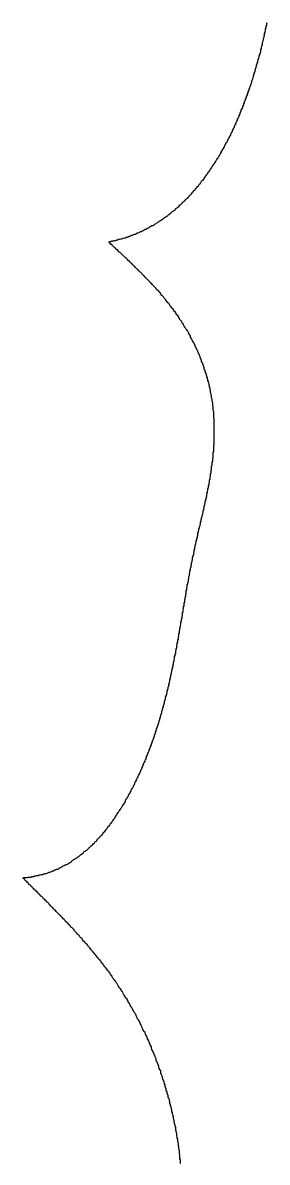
# Model space of a CAD drawing. Header units: millimetres. Extents: x 111 to 2999, y 81 to 1941.
# Drawn here: x 1064.82 to 1069.44, y 1374.33 to 1395.88 of the extents above; entities that cross this region are included whole.
import ezdxf

# ---------------------------------------------------------------- set-up
doc = ezdxf.new("R2010")
doc.units = ezdxf.units.MM

msp = doc.modelspace()

# ---------------------------------------------------------------- linework, layer by layer
msp.add_polyline3d([(1067.8, 1374.303, 0), (1067.8, 1374.333, 0), (1067.8, 1374.353, 0), (1067.8, 1374.373, 0), (1067.79, 1374.393, 0), (1067.79, 1374.423, 0), (1067.79, 1374.443, 0), (1067.79, 1374.463, 0), (1067.78, 1374.493, 0), (1067.78, 1374.513, 0), (1067.78, 1374.533, 0), (1067.78, 1374.553, 0), (1067.77, 1374.583, 0), (1067.77, 1374.603, 0), (1067.77, 1374.623, 0), (1067.76, 1374.643, 0), (1067.76, 1374.673, 0), (1067.76, 1374.693, 0), (1067.75, 1374.713, 0), (1067.75, 1374.743, 0), (1067.75, 1374.763, 0), (1067.74, 1374.783, 0), (1067.74, 1374.803, 0), (1067.73, 1374.833, 0), (1067.73, 1374.853, 0), (1067.73, 1374.873, 0), (1067.72, 1374.903, 0), (1067.72, 1374.923, 0), (1067.71, 1374.943, 0), (1067.71, 1374.963, 0), (1067.71, 1374.993, 0), (1067.7, 1375.013, 0), (1067.7, 1375.033, 0), (1067.69, 1375.063, 0), (1067.69, 1375.083, 0), (1067.68, 1375.103, 0), (1067.68, 1375.123, 0), (1067.67, 1375.153, 0), (1067.67, 1375.173, 0), (1067.66, 1375.193, 0), (1067.66, 1375.223, 0), (1067.65, 1375.243, 0), (1067.65, 1375.263, 0), (1067.64, 1375.283, 0), (1067.64, 1375.313, 0), (1067.63, 1375.333, 0), (1067.63, 1375.353, 0), (1067.62, 1375.383, 0), (1067.61, 1375.403, 0), (1067.61, 1375.423, 0), (1067.6, 1375.443, 0), (1067.6, 1375.473, 0), (1067.59, 1375.493, 0), (1067.59, 1375.513, 0), (1067.58, 1375.543, 0), (1067.57, 1375.563, 0), (1067.57, 1375.583, 0), (1067.56, 1375.603, 0), (1067.55, 1375.633, 0), (1067.55, 1375.653, 0), (1067.54, 1375.673, 0), (1067.53, 1375.693, 0), (1067.53, 1375.723, 0), (1067.52, 1375.743, 0), (1067.51, 1375.763, 0), (1067.51, 1375.793, 0), (1067.5, 1375.813, 0), (1067.49, 1375.833, 0), (1067.49, 1375.853, 0), (1067.48, 1375.883, 0), (1067.47, 1375.903, 0), (1067.46, 1375.923, 0), (1067.46, 1375.943, 0), (1067.45, 1375.973, 0), (1067.44, 1375.993, 0), (1067.43, 1376.013, 0), (1067.43, 1376.043, 0), (1067.42, 1376.063, 0), (1067.41, 1376.083, 0), (1067.4, 1376.103, 0), (1067.39, 1376.133, 0), (1067.39, 1376.153, 0), (1067.38, 1376.173, 0), (1067.37, 1376.193, 0), (1067.36, 1376.223, 0), (1067.35, 1376.243, 0), (1067.34, 1376.263, 0), (1067.34, 1376.283, 0), (1067.33, 1376.313, 0), (1067.32, 1376.333, 0), (1067.31, 1376.353, 0), (1067.3, 1376.373, 0), (1067.29, 1376.403, 0), (1067.28, 1376.423, 0), (1067.27, 1376.443, 0), (1067.26, 1376.463, 0), (1067.25, 1376.493, 0), (1067.25, 1376.513, 0), (1067.24, 1376.533, 0), (1067.23, 1376.553, 0), (1067.22, 1376.583, 0), (1067.21, 1376.603, 0), (1067.2, 1376.623, 0), (1067.19, 1376.643, 0), (1067.18, 1376.663, 0), (1067.17, 1376.693, 0), (1067.16, 1376.713, 0), (1067.15, 1376.733, 0), (1067.14, 1376.753, 0), (1067.13, 1376.783, 0), (1067.11, 1376.803, 0), (1067.1, 1376.823, 0), (1067.09, 1376.843, 0), (1067.08, 1376.863, 0), (1067.07, 1376.893, 0), (1067.06, 1376.913, 0), (1067.05, 1376.933, 0), (1067.04, 1376.953, 0), (1067.03, 1376.973, 0), (1067.02, 1377.003, 0), (1067.01, 1377.023, 0), (1066.99, 1377.043, 0), (1066.98, 1377.063, 0), (1066.97, 1377.083, 0), (1066.96, 1377.113, 0), (1066.95, 1377.133, 0), (1066.94, 1377.153, 0), (1066.92, 1377.173, 0), (1066.91, 1377.193, 0), (1066.9, 1377.213, 0), (1066.89, 1377.243, 0), (1066.87, 1377.263, 0), (1066.86, 1377.283, 0), (1066.85, 1377.303, 0), (1066.84, 1377.323, 0), (1066.82, 1377.343, 0), (1066.81, 1377.373, 0), (1066.8, 1377.393, 0), (1066.79, 1377.413, 0), (1066.77, 1377.433, 0), (1066.76, 1377.453, 0), (1066.75, 1377.473, 0), (1066.73, 1377.493, 0), (1066.72, 1377.523, 0), (1066.71, 1377.543, 0), (1066.69, 1377.563, 0), (1066.68, 1377.583, 0), (1066.67, 1377.603, 0), (1066.65, 1377.623, 0), (1066.64, 1377.643, 0), (1066.62, 1377.663, 0), (1066.61, 1377.693, 0), (1066.6, 1377.713, 0), (1066.58, 1377.733, 0), (1066.57, 1377.753, 0), (1066.55, 1377.773, 0), (1066.54, 1377.793, 0), (1066.52, 1377.813, 0), (1066.51, 1377.833, 0), (1066.5, 1377.853, 0), (1066.48, 1377.873, 0), (1066.47, 1377.903, 0), (1066.45, 1377.923, 0), (1066.44, 1377.943, 0), (1066.42, 1377.963, 0), (1066.41, 1377.983, 0), (1066.39, 1378.003, 0), (1066.37, 1378.023, 0), (1066.36, 1378.043, 0), (1066.34, 1378.063, 0), (1066.33, 1378.083, 0), (1066.31, 1378.103, 0), (1066.3, 1378.123, 0), (1066.28, 1378.143, 0), (1066.26, 1378.163, 0), (1066.25, 1378.183, 0), (1066.23, 1378.203, 0), (1066.22, 1378.223, 0), (1066.2, 1378.243, 0), (1066.18, 1378.263, 0), (1066.17, 1378.283, 0), (1066.15, 1378.303, 0), (1066.14, 1378.323, 0), (1066.12, 1378.343, 0), (1066.1, 1378.363, 0), (1066.09, 1378.383, 0), (1066.07, 1378.403, 0), (1066.05, 1378.423, 0), (1066.04, 1378.443, 0), (1066.02, 1378.463, 0), (1066, 1378.473, 0), (1065.99, 1378.493, 0), (1065.97, 1378.513, 0), (1065.95, 1378.533, 0), (1065.94, 1378.553, 0), (1065.92, 1378.573, 0), (1065.9, 1378.593, 0), (1065.89, 1378.613, 0), (1065.87, 1378.633, 0), (1065.85, 1378.643, 0), (1065.84, 1378.663, 0), (1065.82, 1378.683, 0), (1065.8, 1378.703, 0), (1065.79, 1378.723, 0), (1065.77, 1378.743, 0), (1065.75, 1378.763, 0), (1065.73, 1378.773, 0), (1065.72, 1378.793, 0), (1065.7, 1378.813, 0), (1065.68, 1378.833, 0), (1065.67, 1378.853, 0), (1065.65, 1378.863, 0), (1065.63, 1378.883, 0), (1065.62, 1378.903, 0), (1065.6, 1378.923, 0), (1065.58, 1378.933, 0), (1065.57, 1378.953, 0), (1065.55, 1378.973, 0), (1065.53, 1378.993, 0), (1065.52, 1379.003, 0), (1065.5, 1379.023, 0), (1065.48, 1379.043, 0), (1065.47, 1379.053, 0), (1065.45, 1379.073, 0), (1065.44, 1379.093, 0), (1065.42, 1379.103, 0), (1065.4, 1379.123, 0), (1065.39, 1379.143, 0), (1065.37, 1379.153, 0), (1065.35, 1379.173, 0), (1065.34, 1379.193, 0), (1065.32, 1379.203, 0), (1065.31, 1379.223, 0), (1065.29, 1379.243, 0), (1065.27, 1379.253, 0), (1065.26, 1379.273, 0), (1065.24, 1379.283, 0), (1065.23, 1379.303, 0), (1065.21, 1379.313, 0), (1065.2, 1379.333, 0), (1065.18, 1379.353, 0), (1065.16, 1379.363, 0), (1065.15, 1379.383, 0), (1065.13, 1379.393, 0), (1065.12, 1379.413, 0), (1065.1, 1379.423, 0), (1065.09, 1379.443, 0), (1065.07, 1379.453, 0), (1065.06, 1379.473, 0), (1065.04, 1379.483, 0), (1065.03, 1379.503, 0), (1065.01, 1379.513, 0), (1065, 1379.523, 0), (1064.99, 1379.543, 0), (1064.97, 1379.553, 0), (1064.96, 1379.573, 0), (1064.94, 1379.583, 0), (1064.93, 1379.603, 0), (1064.92, 1379.613, 0), (1064.9, 1379.623, 0), (1064.89, 1379.643, 0), (1064.87, 1379.653, 0), (1064.86, 1379.663, 0), (1064.85, 1379.683, 0), (1064.84, 1379.693, 0), (1064.82, 1379.703, 0), (1064.84, 1379.713, 0), (1064.86, 1379.713, 0), (1064.89, 1379.713, 0), (1064.91, 1379.713, 0), (1064.93, 1379.723, 0), (1064.95, 1379.723, 0), (1064.97, 1379.723, 0), (1064.99, 1379.733, 0), (1065.01, 1379.733, 0), (1065.03, 1379.733, 0), (1065.05, 1379.743, 0), (1065.07, 1379.743, 0), (1065.09, 1379.753, 0), (1065.11, 1379.753, 0), (1065.13, 1379.763, 0), (1065.15, 1379.763, 0), (1065.17, 1379.773, 0), (1065.19, 1379.773, 0), (1065.21, 1379.783, 0), (1065.23, 1379.783, 0), (1065.25, 1379.793, 0), (1065.27, 1379.793, 0), (1065.29, 1379.803, 0), (1065.31, 1379.813, 0), (1065.33, 1379.813, 0), (1065.35, 1379.823, 0), (1065.37, 1379.833, 0), (1065.38, 1379.843, 0), (1065.4, 1379.843, 0), (1065.42, 1379.853, 0), (1065.44, 1379.863, 0), (1065.46, 1379.873, 0), (1065.48, 1379.873, 0), (1065.5, 1379.883, 0), (1065.51, 1379.893, 0), (1065.53, 1379.903, 0), (1065.55, 1379.913, 0), (1065.57, 1379.923, 0), (1065.58, 1379.933, 0), (1065.6, 1379.943, 0), (1065.62, 1379.953, 0), (1065.64, 1379.963, 0), (1065.65, 1379.963, 0), (1065.67, 1379.973, 0), (1065.69, 1379.983, 0), (1065.7, 1379.993, 0), (1065.72, 1380.003, 0), (1065.74, 1380.013, 0), (1065.75, 1380.033, 0), (1065.77, 1380.043, 0), (1065.78, 1380.053, 0), (1065.8, 1380.063, 0), (1065.82, 1380.073, 0), (1065.83, 1380.083, 0), (1065.85, 1380.093, 0), (1065.86, 1380.103, 0), (1065.88, 1380.113, 0), (1065.89, 1380.123, 0), (1065.91, 1380.143, 0), (1065.93, 1380.153, 0), (1065.94, 1380.163, 0), (1065.96, 1380.173, 0), (1065.97, 1380.183, 0), (1065.98, 1380.203, 0), (1066, 1380.213, 0), (1066.01, 1380.223, 0), (1066.03, 1380.233, 0), (1066.04, 1380.243, 0), (1066.06, 1380.263, 0), (1066.07, 1380.273, 0), (1066.08, 1380.283, 0), (1066.1, 1380.303, 0), (1066.11, 1380.313, 0), (1066.13, 1380.323, 0), (1066.14, 1380.333, 0), (1066.15, 1380.353, 0), (1066.17, 1380.363, 0), (1066.18, 1380.373, 0), (1066.19, 1380.393, 0), (1066.21, 1380.403, 0), (1066.22, 1380.413, 0), (1066.23, 1380.433, 0), (1066.24, 1380.443, 0), (1066.26, 1380.463, 0), (1066.27, 1380.473, 0), (1066.28, 1380.483, 0), (1066.29, 1380.503, 0), (1066.31, 1380.513, 0), (1066.32, 1380.523, 0), (1066.33, 1380.543, 0), (1066.34, 1380.553, 0), (1066.35, 1380.573, 0), (1066.37, 1380.583, 0), (1066.38, 1380.603, 0), (1066.39, 1380.613, 0), (1066.4, 1380.623, 0), (1066.41, 1380.643, 0), (1066.42, 1380.653, 0), (1066.43, 1380.673, 0), (1066.45, 1380.683, 0), (1066.46, 1380.703, 0), (1066.47, 1380.713, 0), (1066.48, 1380.733, 0), (1066.49, 1380.743, 0), (1066.5, 1380.763, 0), (1066.51, 1380.773, 0), (1066.52, 1380.783, 0), (1066.53, 1380.803, 0), (1066.54, 1380.813, 0), (1066.55, 1380.833, 0), (1066.56, 1380.843, 0), (1066.57, 1380.863, 0), (1066.58, 1380.873, 0), (1066.59, 1380.893, 0), (1066.6, 1380.903, 0), (1066.61, 1380.923, 0), (1066.62, 1380.943, 0), (1066.63, 1380.953, 0), (1066.64, 1380.973, 0), (1066.65, 1380.983, 0), (1066.66, 1381.003, 0), (1066.67, 1381.013, 0), (1066.68, 1381.033, 0), (1066.69, 1381.043, 0), (1066.7, 1381.063, 0), (1066.71, 1381.073, 0), (1066.72, 1381.093, 0), (1066.73, 1381.103, 0), (1066.74, 1381.123, 0), (1066.75, 1381.133, 0), (1066.76, 1381.153, 0), (1066.76, 1381.173, 0), (1066.77, 1381.183, 0), (1066.78, 1381.203, 0), (1066.79, 1381.213, 0), (1066.8, 1381.233, 0), (1066.81, 1381.243, 0), (1066.82, 1381.263, 0), (1066.82, 1381.273, 0), (1066.83, 1381.293, 0), (1066.84, 1381.303, 0), (1066.85, 1381.323, 0), (1066.86, 1381.343, 0), (1066.87, 1381.353, 0), (1066.87, 1381.373, 0), (1066.88, 1381.383, 0), (1066.89, 1381.403, 0), (1066.9, 1381.413, 0), (1066.91, 1381.433, 0), (1066.91, 1381.443, 0), (1066.92, 1381.463, 0), (1066.93, 1381.473, 0), (1066.94, 1381.493, 0), (1066.94, 1381.513, 0), (1066.95, 1381.523, 0), (1066.96, 1381.543, 0), (1066.97, 1381.553, 0), (1066.97, 1381.573, 0), (1066.98, 1381.583, 0), (1066.99, 1381.603, 0), (1067, 1381.613, 0), (1067, 1381.633, 0), (1067.01, 1381.643, 0), (1067.02, 1381.663, 0), (1067.03, 1381.683, 0), (1067.03, 1381.693, 0), (1067.04, 1381.713, 0), (1067.05, 1381.723, 0), (1067.05, 1381.743, 0), (1067.06, 1381.753, 0), (1067.07, 1381.773, 0), (1067.07, 1381.783, 0), (1067.08, 1381.803, 0), (1067.09, 1381.813, 0), (1067.09, 1381.833, 0), (1067.1, 1381.853, 0), (1067.11, 1381.863, 0), (1067.11, 1381.883, 0), (1067.12, 1381.893, 0), (1067.13, 1381.913, 0), (1067.13, 1381.923, 0), (1067.14, 1381.943, 0), (1067.15, 1381.953, 0), (1067.15, 1381.973, 0), (1067.16, 1381.993, 0), (1067.16, 1382.003, 0), (1067.17, 1382.023, 0), (1067.18, 1382.033, 0), (1067.18, 1382.053, 0), (1067.19, 1382.063, 0), (1067.19, 1382.083, 0), (1067.2, 1382.093, 0), (1067.21, 1382.113, 0), (1067.21, 1382.123, 0), (1067.22, 1382.143, 0), (1067.22, 1382.163, 0), (1067.23, 1382.173, 0), (1067.24, 1382.193, 0), (1067.24, 1382.203, 0), (1067.25, 1382.223, 0), (1067.25, 1382.233, 0), (1067.26, 1382.253, 0), (1067.26, 1382.263, 0), (1067.27, 1382.283, 0), (1067.27, 1382.293, 0), (1067.28, 1382.313, 0), (1067.29, 1382.323, 0), (1067.29, 1382.343, 0), (1067.3, 1382.363, 0), (1067.3, 1382.373, 0), (1067.31, 1382.393, 0), (1067.31, 1382.403, 0), (1067.32, 1382.423, 0), (1067.32, 1382.433, 0), (1067.33, 1382.453, 0), (1067.33, 1382.463, 0), (1067.34, 1382.483, 0), (1067.34, 1382.493, 0), (1067.35, 1382.513, 0), (1067.35, 1382.523, 0), (1067.36, 1382.543, 0), (1067.36, 1382.563, 0), (1067.37, 1382.573, 0), (1067.37, 1382.593, 0), (1067.38, 1382.603, 0), (1067.38, 1382.623, 0), (1067.39, 1382.633, 0), (1067.39, 1382.653, 0), (1067.4, 1382.663, 0), (1067.4, 1382.683, 0), (1067.41, 1382.693, 0), (1067.41, 1382.713, 0), (1067.41, 1382.723, 0), (1067.42, 1382.743, 0), (1067.42, 1382.763, 0), (1067.43, 1382.773, 0), (1067.43, 1382.793, 0), (1067.44, 1382.803, 0), (1067.44, 1382.823, 0), (1067.45, 1382.833, 0), (1067.45, 1382.853, 0), (1067.45, 1382.863, 0), (1067.46, 1382.883, 0), (1067.46, 1382.893, 0), (1067.47, 1382.913, 0), (1067.47, 1382.923, 0), (1067.48, 1382.943, 0), (1067.48, 1382.953, 0), (1067.48, 1382.973, 0), (1067.49, 1382.983, 0), (1067.49, 1383.003, 0), (1067.5, 1383.023, 0), (1067.5, 1383.033, 0), (1067.5, 1383.053, 0), (1067.51, 1383.063, 0), (1067.51, 1383.083, 0), (1067.52, 1383.093, 0), (1067.52, 1383.113, 0), (1067.52, 1383.123, 0), (1067.53, 1383.143, 0), (1067.53, 1383.153, 0), (1067.54, 1383.173, 0), (1067.54, 1383.183, 0), (1067.54, 1383.203, 0), (1067.55, 1383.213, 0), (1067.55, 1383.233, 0), (1067.55, 1383.243, 0), (1067.56, 1383.263, 0), (1067.56, 1383.273, 0), (1067.57, 1383.293, 0), (1067.57, 1383.303, 0), (1067.57, 1383.323, 0), (1067.58, 1383.333, 0), (1067.58, 1383.353, 0), (1067.58, 1383.363, 0), (1067.59, 1383.383, 0), (1067.59, 1383.393, 0), (1067.59, 1383.413, 0), (1067.6, 1383.433, 0), (1067.6, 1383.443, 0), (1067.6, 1383.463, 0), (1067.61, 1383.473, 0), (1067.61, 1383.493, 0), (1067.61, 1383.503, 0), (1067.62, 1383.523, 0), (1067.62, 1383.533, 0), (1067.62, 1383.553, 0), (1067.63, 1383.563, 0), (1067.63, 1383.583, 0), (1067.63, 1383.593, 0), (1067.64, 1383.613, 0), (1067.64, 1383.623, 0), (1067.64, 1383.643, 0), (1067.65, 1383.653, 0), (1067.65, 1383.673, 0), (1067.65, 1383.683, 0), (1067.66, 1383.703, 0), (1067.66, 1383.713, 0), (1067.66, 1383.733, 0), (1067.66, 1383.743, 0), (1067.67, 1383.763, 0), (1067.67, 1383.773, 0), (1067.67, 1383.793, 0), (1067.68, 1383.803, 0), (1067.68, 1383.823, 0), (1067.68, 1383.833, 0), (1067.69, 1383.853, 0), (1067.69, 1383.863, 0), (1067.69, 1383.883, 0), (1067.69, 1383.893, 0), (1067.7, 1383.913, 0), (1067.7, 1383.923, 0), (1067.7, 1383.943, 0), (1067.71, 1383.953, 0), (1067.71, 1383.973, 0), (1067.71, 1383.983, 0), (1067.71, 1384.003, 0), (1067.72, 1384.013, 0), (1067.72, 1384.023, 0), (1067.72, 1384.043, 0), (1067.73, 1384.053, 0), (1067.73, 1384.073, 0), (1067.73, 1384.083, 0), (1067.73, 1384.103, 0), (1067.74, 1384.113, 0), (1067.74, 1384.133, 0), (1067.74, 1384.143, 0), (1067.75, 1384.163, 0), (1067.75, 1384.173, 0), (1067.75, 1384.193, 0), (1067.75, 1384.203, 0), (1067.76, 1384.223, 0), (1067.76, 1384.233, 0), (1067.76, 1384.253, 0), (1067.76, 1384.263, 0), (1067.77, 1384.283, 0), (1067.77, 1384.293, 0), (1067.77, 1384.313, 0), (1067.77, 1384.323, 0), (1067.78, 1384.343, 0), (1067.78, 1384.353, 0), (1067.78, 1384.363, 0), (1067.78, 1384.383, 0), (1067.79, 1384.393, 0), (1067.79, 1384.413, 0), (1067.79, 1384.423, 0), (1067.79, 1384.443, 0), (1067.8, 1384.453, 0), (1067.8, 1384.473, 0), (1067.8, 1384.483, 0), (1067.81, 1384.503, 0), (1067.81, 1384.513, 0), (1067.81, 1384.533, 0), (1067.81, 1384.543, 0), (1067.82, 1384.563, 0), (1067.82, 1384.573, 0), (1067.82, 1384.583, 0), (1067.82, 1384.603, 0), (1067.83, 1384.613, 0), (1067.83, 1384.633, 0), (1067.83, 1384.643, 0), (1067.83, 1384.663, 0), (1067.84, 1384.673, 0), (1067.84, 1384.693, 0), (1067.84, 1384.703, 0), (1067.84, 1384.723, 0), (1067.85, 1384.733, 0), (1067.85, 1384.743, 0), (1067.85, 1384.763, 0), (1067.85, 1384.773, 0), (1067.86, 1384.793, 0), (1067.86, 1384.803, 0), (1067.86, 1384.823, 0), (1067.86, 1384.833, 0), (1067.87, 1384.853, 0), (1067.87, 1384.863, 0), (1067.87, 1384.873, 0), (1067.87, 1384.893, 0), (1067.87, 1384.903, 0), (1067.88, 1384.923, 0), (1067.88, 1384.933, 0), (1067.88, 1384.953, 0), (1067.88, 1384.963, 0), (1067.89, 1384.973, 0), (1067.89, 1384.993, 0), (1067.89, 1385.003, 0), (1067.89, 1385.023, 0), (1067.9, 1385.033, 0), (1067.9, 1385.053, 0), (1067.9, 1385.063, 0), (1067.9, 1385.083, 0), (1067.91, 1385.093, 0), (1067.91, 1385.103, 0), (1067.91, 1385.123, 0), (1067.91, 1385.133, 0), (1067.92, 1385.153, 0), (1067.92, 1385.163, 0), (1067.92, 1385.173, 0), (1067.92, 1385.193, 0), (1067.93, 1385.203, 0), (1067.93, 1385.223, 0), (1067.93, 1385.233, 0), (1067.93, 1385.253, 0), (1067.94, 1385.263, 0), (1067.94, 1385.273, 0), (1067.94, 1385.293, 0), (1067.95, 1385.303, 0), (1067.95, 1385.323, 0), (1067.95, 1385.333, 0), (1067.95, 1385.353, 0), (1067.96, 1385.363, 0), (1067.96, 1385.373, 0), (1067.96, 1385.393, 0), (1067.96, 1385.403, 0), (1067.97, 1385.423, 0), (1067.97, 1385.433, 0), (1067.97, 1385.443, 0), (1067.97, 1385.463, 0), (1067.98, 1385.473, 0), (1067.98, 1385.493, 0), (1067.98, 1385.503, 0), (1067.98, 1385.513, 0), (1067.99, 1385.533, 0), (1067.99, 1385.543, 0), (1067.99, 1385.563, 0), (1067.99, 1385.573, 0), (1068, 1385.583, 0), (1068, 1385.603, 0), (1068, 1385.613, 0), (1068.01, 1385.633, 0), (1068.01, 1385.643, 0), (1068.01, 1385.653, 0), (1068.01, 1385.673, 0), (1068.02, 1385.683, 0), (1068.02, 1385.703, 0), (1068.02, 1385.713, 0), (1068.03, 1385.723, 0), (1068.03, 1385.743, 0), (1068.03, 1385.753, 0), (1068.03, 1385.763, 0), (1068.04, 1385.783, 0), (1068.04, 1385.793, 0), (1068.04, 1385.813, 0), (1068.05, 1385.823, 0), (1068.05, 1385.833, 0), (1068.05, 1385.853, 0), (1068.05, 1385.863, 0), (1068.06, 1385.873, 0), (1068.06, 1385.893, 0), (1068.06, 1385.903, 0), (1068.07, 1385.923, 0), (1068.07, 1385.933, 0), (1068.07, 1385.943, 0), (1068.07, 1385.963, 0), (1068.08, 1385.973, 0), (1068.08, 1385.993, 0), (1068.08, 1386.003, 0), (1068.09, 1386.013, 0), (1068.09, 1386.033, 0), (1068.09, 1386.043, 0), (1068.1, 1386.053, 0), (1068.1, 1386.073, 0), (1068.1, 1386.083, 0), (1068.11, 1386.103, 0), (1068.11, 1386.113, 0), (1068.11, 1386.123, 0), (1068.12, 1386.143, 0), (1068.12, 1386.153, 0), (1068.12, 1386.173, 0), (1068.13, 1386.183, 0), (1068.13, 1386.193, 0), (1068.13, 1386.213, 0), (1068.13, 1386.223, 0), (1068.14, 1386.243, 0), (1068.14, 1386.253, 0), (1068.14, 1386.263, 0), (1068.15, 1386.283, 0), (1068.15, 1386.293, 0), (1068.15, 1386.313, 0), (1068.16, 1386.323, 0), (1068.16, 1386.333, 0), (1068.16, 1386.353, 0), (1068.17, 1386.363, 0), (1068.17, 1386.383, 0), (1068.17, 1386.393, 0), (1068.18, 1386.403, 0), (1068.18, 1386.423, 0), (1068.18, 1386.433, 0), (1068.19, 1386.453, 0), (1068.19, 1386.463, 0), (1068.19, 1386.483, 0), (1068.2, 1386.493, 0), (1068.2, 1386.503, 0), (1068.2, 1386.523, 0), (1068.21, 1386.533, 0), (1068.21, 1386.553, 0), (1068.21, 1386.563, 0), (1068.22, 1386.583, 0), (1068.22, 1386.593, 0), (1068.22, 1386.613, 0), (1068.23, 1386.623, 0), (1068.23, 1386.633, 0), (1068.23, 1386.653, 0), (1068.24, 1386.663, 0), (1068.24, 1386.683, 0), (1068.24, 1386.693, 0), (1068.25, 1386.713, 0), (1068.25, 1386.723, 0), (1068.25, 1386.743, 0), (1068.26, 1386.753, 0), (1068.26, 1386.773, 0), (1068.26, 1386.783, 0), (1068.27, 1386.793, 0), (1068.27, 1386.813, 0), (1068.27, 1386.823, 0), (1068.28, 1386.843, 0), (1068.28, 1386.853, 0), (1068.28, 1386.873, 0), (1068.29, 1386.883, 0), (1068.29, 1386.903, 0), (1068.29, 1386.913, 0), (1068.3, 1386.933, 0), (1068.3, 1386.943, 0), (1068.3, 1386.963, 0), (1068.3, 1386.973, 0), (1068.31, 1386.993, 0), (1068.31, 1387.003, 0), (1068.31, 1387.023, 0), (1068.32, 1387.033, 0), (1068.32, 1387.053, 0), (1068.32, 1387.063, 0), (1068.33, 1387.083, 0), (1068.33, 1387.093, 0), (1068.33, 1387.113, 0), (1068.33, 1387.123, 0), (1068.34, 1387.143, 0), (1068.34, 1387.153, 0), (1068.34, 1387.173, 0), (1068.35, 1387.183, 0), (1068.35, 1387.203, 0), (1068.35, 1387.213, 0), (1068.35, 1387.233, 0), (1068.36, 1387.243, 0), (1068.36, 1387.263, 0), (1068.36, 1387.273, 0), (1068.36, 1387.293, 0), (1068.37, 1387.303, 0), (1068.37, 1387.323, 0), (1068.37, 1387.333, 0), (1068.37, 1387.353, 0), (1068.38, 1387.363, 0), (1068.38, 1387.383, 0), (1068.38, 1387.393, 0), (1068.38, 1387.413, 0), (1068.39, 1387.433, 0), (1068.39, 1387.443, 0), (1068.39, 1387.463, 0), (1068.39, 1387.473, 0), (1068.39, 1387.493, 0), (1068.4, 1387.503, 0), (1068.4, 1387.523, 0), (1068.4, 1387.533, 0), (1068.4, 1387.553, 0), (1068.4, 1387.573, 0), (1068.41, 1387.583, 0), (1068.41, 1387.603, 0), (1068.41, 1387.613, 0), (1068.41, 1387.633, 0), (1068.41, 1387.643, 0), (1068.42, 1387.663, 0), (1068.42, 1387.683, 0), (1068.42, 1387.693, 0), (1068.42, 1387.713, 0), (1068.42, 1387.723, 0), (1068.42, 1387.743, 0), (1068.42, 1387.753, 0), (1068.43, 1387.773, 0), (1068.43, 1387.793, 0), (1068.43, 1387.803, 0), (1068.43, 1387.823, 0), (1068.43, 1387.833, 0), (1068.43, 1387.853, 0), (1068.43, 1387.873, 0), (1068.43, 1387.883, 0), (1068.44, 1387.903, 0), (1068.44, 1387.913, 0), (1068.44, 1387.933, 0), (1068.44, 1387.953, 0), (1068.44, 1387.963, 0), (1068.44, 1387.983, 0), (1068.44, 1387.993, 0), (1068.44, 1388.013, 0), (1068.44, 1388.033, 0), (1068.44, 1388.043, 0), (1068.44, 1388.063, 0), (1068.44, 1388.083, 0), (1068.44, 1388.093, 0), (1068.44, 1388.113, 0), (1068.44, 1388.123, 0), (1068.44, 1388.143, 0), (1068.44, 1388.163, 0), (1068.44, 1388.173, 0), (1068.44, 1388.193, 0), (1068.44, 1388.213, 0), (1068.44, 1388.223, 0), (1068.44, 1388.243, 0), (1068.44, 1388.263, 0), (1068.44, 1388.273, 0), (1068.44, 1388.293, 0), (1068.44, 1388.313, 0), (1068.44, 1388.323, 0), (1068.44, 1388.343, 0), (1068.44, 1388.363, 0), (1068.44, 1388.373, 0), (1068.44, 1388.393, 0), (1068.43, 1388.413, 0), (1068.43, 1388.423, 0), (1068.43, 1388.443, 0), (1068.43, 1388.463, 0), (1068.43, 1388.473, 0), (1068.43, 1388.493, 0), (1068.43, 1388.513, 0), (1068.43, 1388.523, 0), (1068.42, 1388.543, 0), (1068.42, 1388.563, 0), (1068.42, 1388.573, 0), (1068.42, 1388.593, 0), (1068.42, 1388.613, 0), (1068.41, 1388.633, 0), (1068.41, 1388.643, 0), (1068.41, 1388.663, 0), (1068.41, 1388.683, 0), (1068.41, 1388.693, 0), (1068.4, 1388.713, 0), (1068.4, 1388.733, 0), (1068.4, 1388.743, 0), (1068.4, 1388.763, 0), (1068.39, 1388.783, 0), (1068.39, 1388.803, 0), (1068.39, 1388.813, 0), (1068.38, 1388.833, 0), (1068.38, 1388.853, 0), (1068.38, 1388.863, 0), (1068.37, 1388.883, 0), (1068.37, 1388.903, 0), (1068.37, 1388.923, 0), (1068.36, 1388.933, 0), (1068.36, 1388.953, 0), (1068.36, 1388.973, 0), (1068.35, 1388.983, 0), (1068.35, 1389.003, 0), (1068.34, 1389.023, 0), (1068.34, 1389.043, 0), (1068.34, 1389.053, 0), (1068.33, 1389.073, 0), (1068.33, 1389.093, 0), (1068.32, 1389.113, 0), (1068.32, 1389.123, 0), (1068.31, 1389.143, 0), (1068.31, 1389.163, 0), (1068.3, 1389.183, 0), (1068.3, 1389.193, 0), (1068.29, 1389.213, 0), (1068.29, 1389.233, 0), (1068.28, 1389.243, 0), (1068.28, 1389.263, 0), (1068.27, 1389.283, 0), (1068.27, 1389.303, 0), (1068.26, 1389.313, 0), (1068.25, 1389.333, 0), (1068.25, 1389.353, 0), (1068.24, 1389.373, 0), (1068.24, 1389.383, 0), (1068.23, 1389.403, 0), (1068.22, 1389.423, 0), (1068.22, 1389.443, 0), (1068.21, 1389.453, 0), (1068.2, 1389.473, 0), (1068.2, 1389.493, 0), (1068.19, 1389.513, 0), (1068.18, 1389.523, 0), (1068.18, 1389.543, 0), (1068.17, 1389.563, 0), (1068.16, 1389.583, 0), (1068.16, 1389.603, 0), (1068.15, 1389.613, 0), (1068.14, 1389.633, 0), (1068.13, 1389.653, 0), (1068.13, 1389.673, 0), (1068.12, 1389.683, 0), (1068.11, 1389.703, 0), (1068.1, 1389.723, 0), (1068.09, 1389.743, 0), (1068.08, 1389.753, 0), (1068.08, 1389.773, 0), (1068.07, 1389.793, 0), (1068.06, 1389.813, 0), (1068.05, 1389.823, 0), (1068.04, 1389.843, 0), (1068.03, 1389.863, 0), (1068.02, 1389.883, 0), (1068.01, 1389.893, 0), (1068, 1389.913, 0), (1067.99, 1389.933, 0), (1067.99, 1389.953, 0), (1067.98, 1389.973, 0), (1067.97, 1389.983, 0), (1067.96, 1390.003, 0), (1067.95, 1390.023, 0), (1067.94, 1390.043, 0), (1067.93, 1390.053, 0), (1067.92, 1390.073, 0), (1067.9, 1390.093, 0), (1067.89, 1390.113, 0), (1067.88, 1390.123, 0), (1067.87, 1390.143, 0), (1067.86, 1390.163, 0), (1067.85, 1390.183, 0), (1067.84, 1390.193, 0), (1067.83, 1390.213, 0), (1067.82, 1390.233, 0), (1067.8, 1390.253, 0), (1067.79, 1390.263, 0), (1067.78, 1390.283, 0), (1067.77, 1390.303, 0), (1067.76, 1390.323, 0), (1067.75, 1390.343, 0), (1067.73, 1390.353, 0), (1067.72, 1390.373, 0), (1067.71, 1390.393, 0), (1067.7, 1390.413, 0), (1067.68, 1390.423, 0), (1067.67, 1390.443, 0), (1067.66, 1390.463, 0), (1067.64, 1390.483, 0), (1067.63, 1390.493, 0), (1067.62, 1390.513, 0), (1067.6, 1390.533, 0), (1067.59, 1390.553, 0), (1067.58, 1390.573, 0), (1067.56, 1390.583, 0), (1067.55, 1390.603, 0), (1067.53, 1390.623, 0), (1067.52, 1390.643, 0), (1067.51, 1390.653, 0), (1067.49, 1390.673, 0), (1067.48, 1390.693, 0), (1067.46, 1390.713, 0), (1067.45, 1390.723, 0), (1067.43, 1390.743, 0), (1067.42, 1390.763, 0), (1067.4, 1390.783, 0), (1067.39, 1390.803, 0), (1067.37, 1390.813, 0), (1067.35, 1390.833, 0), (1067.34, 1390.853, 0), (1067.32, 1390.873, 0), (1067.31, 1390.883, 0), (1067.29, 1390.903, 0), (1067.27, 1390.923, 0), (1067.26, 1390.943, 0), (1067.24, 1390.953, 0), (1067.23, 1390.973, 0), (1067.21, 1390.993, 0), (1067.19, 1391.013, 0), (1067.18, 1391.023, 0), (1067.16, 1391.043, 0), (1067.14, 1391.063, 0), (1067.12, 1391.083, 0), (1067.11, 1391.093, 0), (1067.09, 1391.113, 0), (1067.07, 1391.133, 0), (1067.06, 1391.153, 0), (1067.04, 1391.163, 0), (1067.02, 1391.183, 0), (1067, 1391.203, 0), (1066.99, 1391.213, 0), (1066.97, 1391.233, 0), (1066.95, 1391.253, 0), (1066.93, 1391.273, 0), (1066.92, 1391.283, 0), (1066.9, 1391.303, 0), (1066.88, 1391.323, 0), (1066.87, 1391.333, 0), (1066.85, 1391.353, 0), (1066.83, 1391.373, 0), (1066.81, 1391.383, 0), (1066.8, 1391.403, 0), (1066.78, 1391.423, 0), (1066.76, 1391.433, 0), (1066.74, 1391.453, 0), (1066.73, 1391.463, 0), (1066.71, 1391.483, 0), (1066.69, 1391.503, 0), (1066.68, 1391.513, 0), (1066.66, 1391.533, 0), (1066.64, 1391.543, 0), (1066.62, 1391.563, 0), (1066.61, 1391.583, 0), (1066.59, 1391.593, 0), (1066.57, 1391.613, 0), (1066.56, 1391.623, 0), (1066.54, 1391.643, 0), (1066.53, 1391.653, 0), (1066.51, 1391.673, 0), (1066.49, 1391.683, 0), (1066.48, 1391.703, 0), (1066.46, 1391.713, 0), (1066.45, 1391.733, 0), (1066.45, 1391.743, 0), (1066.47, 1391.743, 0), (1066.49, 1391.743, 0), (1066.5, 1391.753, 0), (1066.52, 1391.753, 0), (1066.54, 1391.753, 0), (1066.56, 1391.763, 0), (1066.58, 1391.763, 0), (1066.6, 1391.773, 0), (1066.61, 1391.773, 0), (1066.63, 1391.783, 0), (1066.65, 1391.783, 0), (1066.67, 1391.793, 0), (1066.69, 1391.793, 0), (1066.71, 1391.803, 0), (1066.72, 1391.803, 0), (1066.74, 1391.813, 0), (1066.76, 1391.813, 0), (1066.78, 1391.823, 0), (1066.79, 1391.833, 0), (1066.81, 1391.833, 0), (1066.83, 1391.843, 0), (1066.85, 1391.843, 0), (1066.86, 1391.853, 0), (1066.88, 1391.863, 0), (1066.9, 1391.863, 0), (1066.91, 1391.873, 0), (1066.93, 1391.883, 0), (1066.95, 1391.883, 0), (1066.97, 1391.893, 0), (1066.98, 1391.903, 0), (1067, 1391.903, 0), (1067.02, 1391.913, 0), (1067.03, 1391.923, 0), (1067.05, 1391.933, 0), (1067.07, 1391.933, 0), (1067.08, 1391.943, 0), (1067.1, 1391.953, 0), (1067.12, 1391.963, 0), (1067.13, 1391.973, 0), (1067.15, 1391.973, 0), (1067.16, 1391.983, 0), (1067.18, 1391.993, 0), (1067.2, 1392.003, 0), (1067.21, 1392.013, 0), (1067.23, 1392.023, 0), (1067.24, 1392.033, 0), (1067.26, 1392.043, 0), (1067.28, 1392.043, 0), (1067.29, 1392.053, 0), (1067.31, 1392.063, 0), (1067.32, 1392.073, 0), (1067.34, 1392.083, 0), (1067.35, 1392.093, 0), (1067.37, 1392.103, 0), (1067.38, 1392.113, 0), (1067.4, 1392.123, 0), (1067.41, 1392.133, 0), (1067.43, 1392.143, 0), (1067.44, 1392.153, 0), (1067.46, 1392.163, 0), (1067.47, 1392.173, 0), (1067.49, 1392.183, 0), (1067.5, 1392.193, 0), (1067.52, 1392.203, 0), (1067.53, 1392.213, 0), (1067.54, 1392.223, 0), (1067.56, 1392.233, 0), (1067.57, 1392.243, 0), (1067.59, 1392.253, 0), (1067.6, 1392.273, 0), (1067.62, 1392.283, 0), (1067.63, 1392.293, 0), (1067.64, 1392.303, 0), (1067.66, 1392.313, 0), (1067.67, 1392.323, 0), (1067.69, 1392.333, 0), (1067.7, 1392.343, 0), (1067.71, 1392.363, 0), (1067.73, 1392.373, 0), (1067.74, 1392.383, 0), (1067.75, 1392.393, 0), (1067.77, 1392.403, 0), (1067.78, 1392.423, 0), (1067.79, 1392.433, 0), (1067.81, 1392.443, 0), (1067.82, 1392.453, 0), (1067.83, 1392.463, 0), (1067.84, 1392.483, 0), (1067.86, 1392.493, 0), (1067.87, 1392.503, 0), (1067.88, 1392.513, 0), (1067.9, 1392.533, 0), (1067.91, 1392.543, 0), (1067.92, 1392.553, 0), (1067.93, 1392.563, 0), (1067.95, 1392.583, 0), (1067.96, 1392.593, 0), (1067.97, 1392.603, 0), (1067.98, 1392.623, 0), (1068, 1392.633, 0), (1068.01, 1392.643, 0), (1068.02, 1392.663, 0), (1068.03, 1392.673, 0), (1068.04, 1392.683, 0), (1068.06, 1392.703, 0), (1068.07, 1392.713, 0), (1068.08, 1392.723, 0), (1068.09, 1392.743, 0), (1068.1, 1392.753, 0), (1068.11, 1392.763, 0), (1068.12, 1392.783, 0), (1068.14, 1392.793, 0), (1068.15, 1392.813, 0), (1068.16, 1392.823, 0), (1068.17, 1392.833, 0), (1068.18, 1392.853, 0), (1068.19, 1392.863, 0), (1068.2, 1392.883, 0), (1068.21, 1392.893, 0), (1068.23, 1392.903, 0), (1068.24, 1392.923, 0), (1068.25, 1392.933, 0), (1068.26, 1392.953, 0), (1068.27, 1392.963, 0), (1068.28, 1392.983, 0), (1068.29, 1392.993, 0), (1068.3, 1393.013, 0), (1068.31, 1393.023, 0), (1068.32, 1393.033, 0), (1068.33, 1393.053, 0), (1068.34, 1393.063, 0), (1068.35, 1393.083, 0), (1068.36, 1393.093, 0), (1068.37, 1393.113, 0), (1068.38, 1393.123, 0), (1068.39, 1393.143, 0), (1068.4, 1393.153, 0), (1068.41, 1393.173, 0), (1068.42, 1393.183, 0), (1068.43, 1393.203, 0), (1068.44, 1393.213, 0), (1068.45, 1393.233, 0), (1068.46, 1393.243, 0), (1068.47, 1393.263, 0), (1068.48, 1393.283, 0), (1068.49, 1393.293, 0), (1068.5, 1393.313, 0), (1068.51, 1393.323, 0), (1068.52, 1393.343, 0), (1068.53, 1393.353, 0), (1068.54, 1393.373, 0), (1068.55, 1393.383, 0), (1068.56, 1393.403, 0), (1068.57, 1393.423, 0), (1068.57, 1393.433, 0), (1068.58, 1393.453, 0), (1068.59, 1393.463, 0), (1068.6, 1393.483, 0), (1068.61, 1393.493, 0), (1068.62, 1393.513, 0), (1068.63, 1393.533, 0), (1068.64, 1393.543, 0), (1068.64, 1393.563, 0), (1068.65, 1393.573, 0), (1068.66, 1393.593, 0), (1068.67, 1393.613, 0), (1068.68, 1393.623, 0), (1068.69, 1393.643, 0), (1068.7, 1393.663, 0), (1068.7, 1393.673, 0), (1068.71, 1393.693, 0), (1068.72, 1393.703, 0), (1068.73, 1393.723, 0), (1068.74, 1393.743, 0), (1068.75, 1393.753, 0), (1068.75, 1393.773, 0), (1068.76, 1393.793, 0), (1068.77, 1393.803, 0), (1068.78, 1393.823, 0), (1068.79, 1393.843, 0), (1068.79, 1393.853, 0), (1068.8, 1393.873, 0), (1068.81, 1393.893, 0), (1068.82, 1393.903, 0), (1068.82, 1393.923, 0), (1068.83, 1393.943, 0), (1068.84, 1393.953, 0), (1068.85, 1393.973, 0), (1068.85, 1393.993, 0), (1068.86, 1394.003, 0), (1068.87, 1394.023, 0), (1068.88, 1394.043, 0), (1068.88, 1394.053, 0), (1068.89, 1394.073, 0), (1068.9, 1394.093, 0), (1068.91, 1394.103, 0), (1068.91, 1394.123, 0), (1068.92, 1394.143, 0), (1068.93, 1394.163, 0), (1068.93, 1394.173, 0), (1068.94, 1394.193, 0), (1068.95, 1394.213, 0), (1068.95, 1394.223, 0), (1068.96, 1394.243, 0), (1068.97, 1394.263, 0), (1068.98, 1394.273, 0), (1068.98, 1394.293, 0), (1068.99, 1394.313, 0), (1069, 1394.333, 0), (1069, 1394.343, 0), (1069.01, 1394.363, 0), (1069.01, 1394.383, 0), (1069.02, 1394.403, 0), (1069.03, 1394.413, 0), (1069.03, 1394.433, 0), (1069.04, 1394.453, 0), (1069.05, 1394.463, 0), (1069.05, 1394.483, 0), (1069.06, 1394.503, 0), (1069.07, 1394.523, 0), (1069.07, 1394.533, 0), (1069.08, 1394.553, 0), (1069.08, 1394.573, 0), (1069.09, 1394.593, 0), (1069.1, 1394.603, 0), (1069.1, 1394.623, 0), (1069.11, 1394.643, 0), (1069.11, 1394.663, 0), (1069.12, 1394.673, 0), (1069.13, 1394.693, 0), (1069.13, 1394.713, 0), (1069.14, 1394.733, 0), (1069.14, 1394.743, 0), (1069.15, 1394.763, 0), (1069.15, 1394.783, 0), (1069.16, 1394.803, 0), (1069.17, 1394.813, 0), (1069.17, 1394.833, 0), (1069.18, 1394.853, 0), (1069.18, 1394.873, 0), (1069.19, 1394.883, 0), (1069.19, 1394.903, 0), (1069.2, 1394.923, 0), (1069.2, 1394.943, 0), (1069.21, 1394.953, 0), (1069.21, 1394.973, 0), (1069.22, 1394.993, 0), (1069.22, 1395.013, 0), (1069.23, 1395.023, 0), (1069.23, 1395.043, 0), (1069.24, 1395.063, 0), (1069.24, 1395.083, 0), (1069.25, 1395.093, 0), (1069.25, 1395.113, 0), (1069.26, 1395.133, 0), (1069.26, 1395.153, 0), (1069.27, 1395.163, 0), (1069.27, 1395.183, 0), (1069.28, 1395.203, 0), (1069.28, 1395.223, 0), (1069.29, 1395.233, 0), (1069.29, 1395.253, 0), (1069.3, 1395.273, 0), (1069.3, 1395.293, 0), (1069.31, 1395.303, 0), (1069.31, 1395.323, 0), (1069.32, 1395.343, 0), (1069.32, 1395.363, 0), (1069.32, 1395.373, 0), (1069.33, 1395.393, 0), (1069.33, 1395.413, 0), (1069.34, 1395.433, 0), (1069.34, 1395.443, 0), (1069.35, 1395.463, 0), (1069.35, 1395.483, 0), (1069.35, 1395.503, 0), (1069.36, 1395.513, 0), (1069.36, 1395.533, 0), (1069.37, 1395.553, 0), (1069.37, 1395.573, 0), (1069.37, 1395.583, 0), (1069.38, 1395.603, 0), (1069.38, 1395.623, 0), (1069.39, 1395.643, 0), (1069.39, 1395.653, 0), (1069.39, 1395.673, 0), (1069.4, 1395.693, 0), (1069.4, 1395.713, 0), (1069.41, 1395.723, 0), (1069.41, 1395.743, 0), (1069.41, 1395.763, 0), (1069.42, 1395.783, 0), (1069.42, 1395.793, 0), (1069.42, 1395.813, 0), (1069.43, 1395.833, 0), (1069.43, 1395.843, 0), (1069.43, 1395.863, 0), (1069.44, 1395.883, 0)])

doc.saveas('drawing.dxf')
